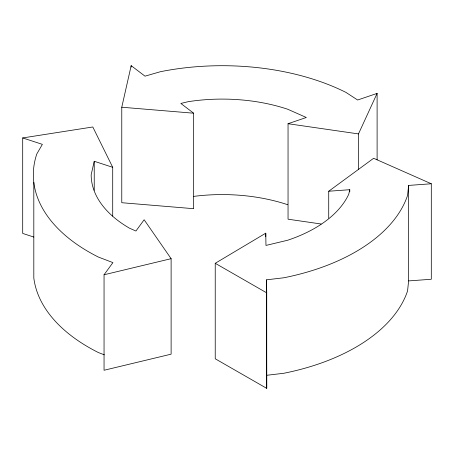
<?xml version="1.0" encoding="UTF-8"?>
<svg xmlns="http://www.w3.org/2000/svg" width="454" height="454" viewBox="0 0 454 454"><rect width="100%" height="100%" fill="white"/><g stroke="black" fill="none" stroke-linecap="round" stroke-linejoin="round"><path stroke-width="0.68" d="M266.515 375.31L283.801 373.273A188.836 109.022 0 0 0 407.567 290.935L408.617 280.913L431.3 279.261L431.3 183.768L408.617 185.419L407.567 195.441A188.836 109.022 0 0 1 283.801 277.78L266.515 279.823L266.725 388.352L215.23 358.779L215.23 263.292L265.766 233.174L265.965 245.427L287.677 240.234A131.007 75.636 0 0 0 348.717 194.306L349.767 189.704L328.724 191.236L328.724 218.113M321.12 223.998L288.046 219.203L288.046 123.715L306.325 117.49L287.677 109.227A131.007 75.636 0 0 0 188.268 101.668L180.84 103.444L193.665 113.205L193.665 208.692L121.774 202.717L121.774 107.229L131.172 65.648L144.991 76.164L160.551 71.675A188.836 109.022 0 0 1 345.942 92.389L357.644 100.016L377.104 93.388L377.104 159.876M112.711 216.11L112.711 167.305L94.233 161.272L91.169 174.728A131.007 75.636 0 0 0 129.538 228.214L135.916 231.035L144.139 219.747L171.118 258.678L171.118 354.171L104.051 370.26L104.051 274.772L112.915 262.605L98.404 257.066A188.836 109.022 0 0 1 36.78 154.014L42.364 144.355L22.7 137.937L22.7 233.43L33.846 237.062M358.49 169.285L358.49 133.919L377.104 93.388M328.724 191.236L373.631 158.281L431.3 183.768M104.051 274.772L171.118 258.678M22.7 137.937L92.803 126.978L112.711 167.305M121.774 107.229L193.665 113.205M288.046 123.715L358.49 133.919M104.341 354.824L98.404 352.559A188.836 109.022 0 0 1 33.812 277.916L33.812 182.423M215.23 263.292L266.725 292.864L266.725 388.352M266.515 279.823L266.725 292.864M408.617 185.419L408.617 280.913M349.767 189.704L349.767 191.826M265.766 233.174L265.766 236.71M131.172 65.648L131.172 67.061M94.233 161.272L94.233 190.277M193.784 196.378A131.007 75.636 0 0 1 287.677 204.714"/></g></svg>
